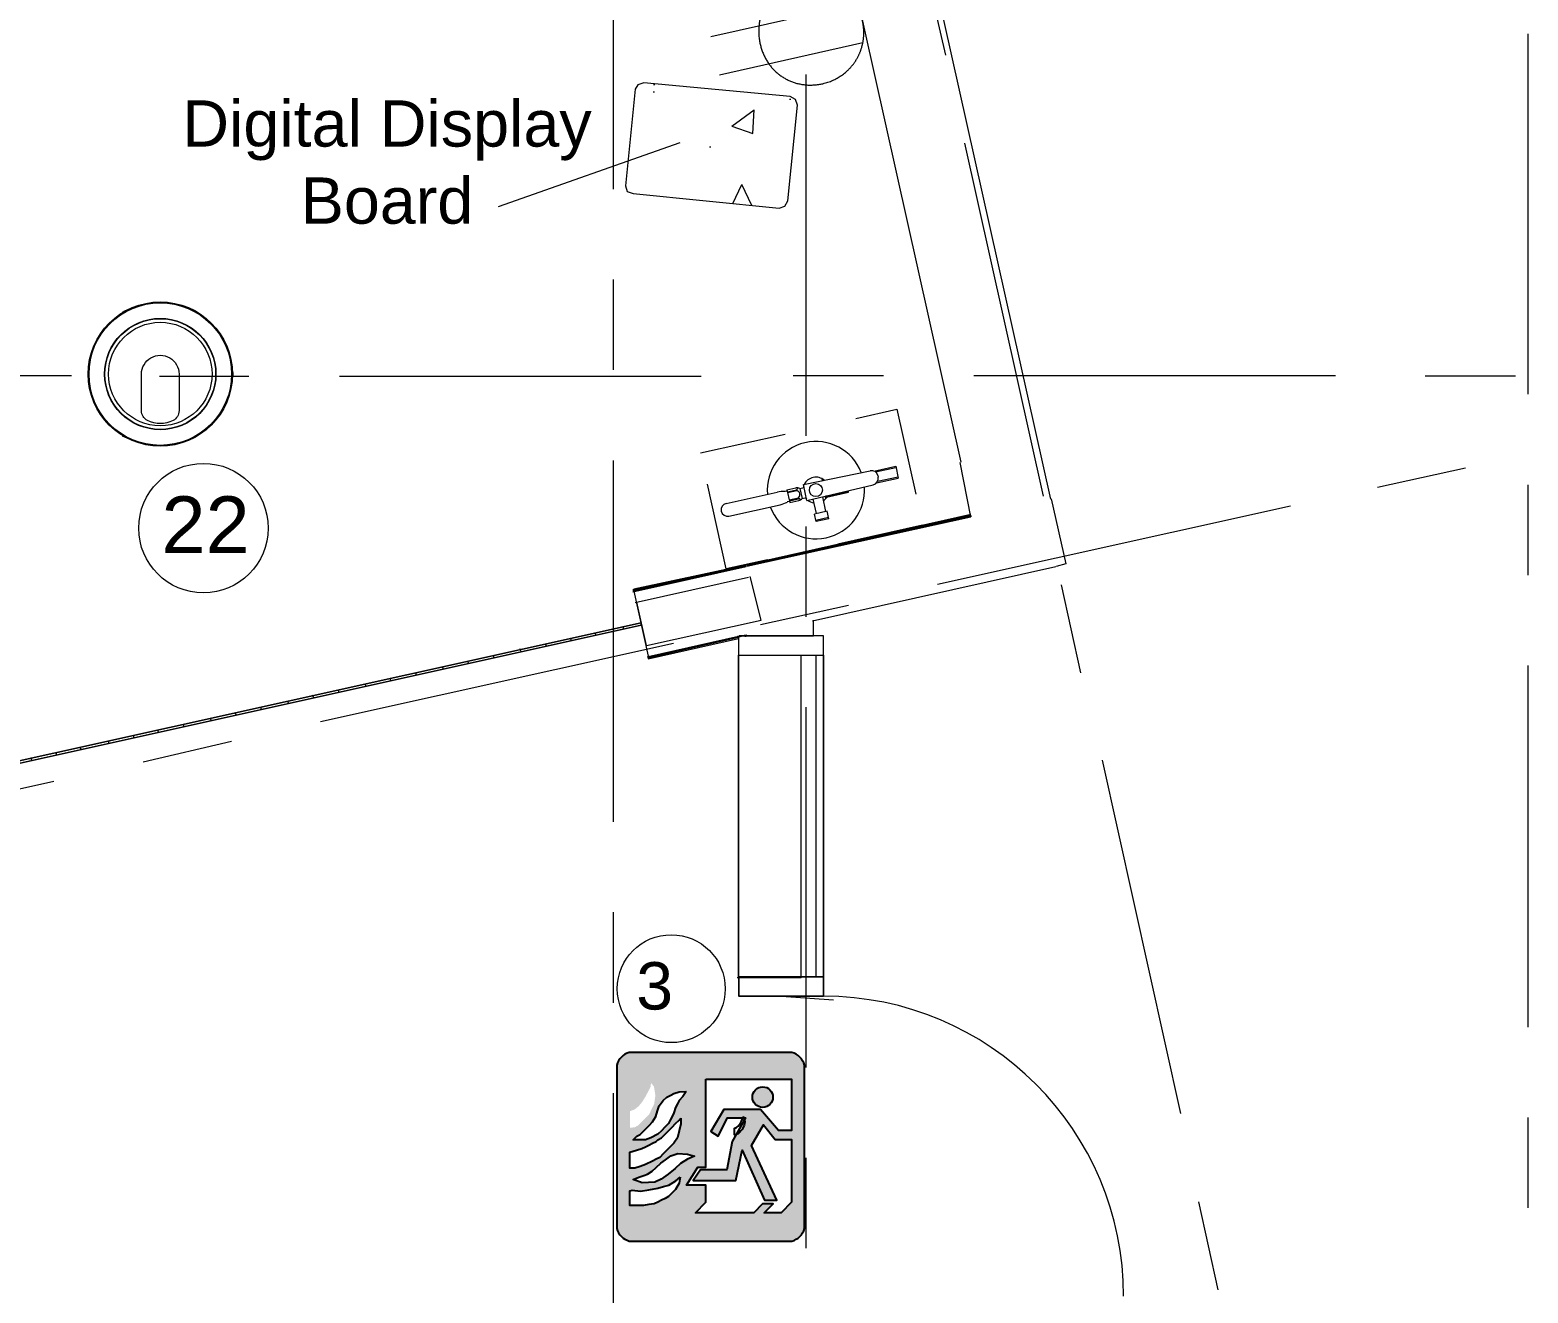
# Model space of a CAD drawing. Header units: inches. Extents: x 0.9 to 36.3, y 0.7 to 23.3.
# Drawn here: x 27.751 to 29.822, y 11.172 to 12.918 of the extents above; entities that cross this region are included whole.
import ezdxf

# ---------------------------------------------------------------- set-up
doc = ezdxf.new("R2010")
doc.units = ezdxf.units.IN
doc.linetypes.add('ACAD_ISO02W100', pattern=[15, 12, -3])
doc.linetypes.add('CENTER', pattern=[50.8, 31.75, -6.35, 6.35, -6.35])
doc.layers.get('0').update_dxf_attribs({"color": 1})
for name, color, linetype, lineweight, true_color in [('Blocks', 7, 'Continuous', 5, 0x9a9c7f), ('Doors', 7, 'Continuous', 5, 0xf2db9c), ('PDF_Geometry', 7, 'Continuous', 9, 0x777777)]:
    doc.layers.add(name, color=color, linetype=linetype, lineweight=lineweight, true_color=true_color)
for name, color, linetype, lineweight in [('CCTV', 38, 'Continuous', 0), ('Fire Extinguisher', 12, 'Continuous', 15), ('Numbering CCTV', 38, 'Continuous', 0), ('Numbering Signages', 82, 'Continuous', 0), ('Receptacles', 170, 'Continuous', 15)]:
    doc.layers.add(name, color=color, linetype=linetype, lineweight=lineweight)
doc.layers.add('Signages', color=82, linetype='Continuous')
doc.styles.get("Standard").update_dxf_attribs({"font": 'arial.ttf'})

# ---------------------------------------------------------------- blocks, each defined once
blk = doc.blocks.new('HD60-TOP')
at = {"lineweight": 0}
for p, q in [((-1.292, 2.238), (-1.286, 2.228)), ((2.584, 0), (2.572, 0)), ((-1.292, -2.238), (-1.286, -2.228))]:
    blk.add_line(p, q, dxfattribs=at)
at = {"lineweight": 0, "flags": 128}
for points in [[(-1.241, 2.267), (-1.235, 2.257, 0.011482), (-1.337, 2.198), (-1.343, 2.208, -0.005759)], [(0.67, 0), (0.67, -1.304, -0.281624), (0.455, -1.655, -0.240543), (-0.455, -1.655, -0.281624), (-0.67, -1.304), (-0.67, 0, -1.000121)], [(2.584, -0.059), (2.572, -0.059, 0.011482), (2.572, 0.059), (2.584, 0.059, -0.005759)], [(-1.343, -2.208), (-1.337, -2.198, 0.011482), (-1.235, -2.257), (-1.241, -2.267, -0.005759)]]:
    blk.add_lwpolyline(points, format="xyb", close=True, dxfattribs=at)
at = {"lineweight": 0}
for radius in [2.572, 2.541, 1.986, 1.974]:
    blk.add_circle((0, 0), radius, dxfattribs=at)
blk.add_circle((0, 0), 1.845)
blk = doc.blocks.new('Fire Extinguisher_top_dwgmodels.com')
at = {"color": 0}
for p, q in [((-111.7, 8), (-47, 8)), ((-34.9, 6.6), (-37.6, 6.6)), ((-34.9, 8), (-34.9, -8)), ((-34.9, 8), (-23.5, 8)), ((-34.9, 4.6), (-23.2, 4.6)), ((-34.8, 5.7), (-23.2, 5.7)), ((-18.9, 6.3), (-18.9, -6.3)), ((-18.9, 6.3), (-13.5, 6.3)), ((-13.5, -10), (-13.5, 10)), ((-13.5, 10), (70.6, 8.9)), ((10.3, 9.7), (10.3, 11.5)), ((10.7, 9.7), (10.7, 11.5)), ((75, 7.5), (102.5, 7.5)), ((76.7, 5.9), (102.5, 5.9)), ((78.5, 0.9), (78.5, -0.9)), ((102.5, 7.5), (102.5, -7.5)), ((-111.7, -8), (-47, -8)), ((-34.9, -6.6), (-37.6, -6.6)), ((-34.9, -4.6), (-23.2, -4.6)), ((-34.9, -8), (-23.5, -8)), ((-34.8, -5.7), (-23.2, -5.7)), ((-18.9, -6.3), (-13.5, -6.3)), ((-13.5, -10), (70.6, -8.9)), ((-6, -9.9), (-6, -28.4)), ((6, -9.7), (6, -28.4)), ((10.3, -9.7), (10.3, -9.7)), ((10.7, -9.9), (10.7, -9.7)), ((10.8, -10.2), (11, -9.9)), ((10.9, -10.4), (38.5, -10.4)), ((10.9, -11.2), (38.5, -11.2)), ((75, -7.5), (102.5, -7.5)), ((76.7, -5.9), (102.5, -5.9)), ((-8, -38), (-8, -28.4)), ((8, -28.4), (-8, -28.4)), ((-8, -36.1), (8, -36.1)), ((8, -38), (8, -28.4)), ((8, -38), (-8, -38))]:
    blk.add_line(p, q, dxfattribs=at)
blk.add_circle((0, 0), 8, dxfattribs=at)
for centre, radius, start, end in [((0, 0), 60, 8.6363, 172.3377), ((-111.7, 0), 8, 90, 270), ((-48.9, -37), 45.1, 75.4552, 87.5164), ((-23.6, 0.6), 7.45, 50.2127, 88.8117), ((-23.3, 7.7), 1.98, 271.9881, 358.9526), ((-25.5, 0), 5.13, 297.4534, 62.5466), ((0, 0), 16, 147.6298, 156.9032), ((0, 0), 16, 37.0611, 141.3809), ((10.5, 11.5), 0.177, 14.0852, 165.9148), ((70.5, 0.9), 8, 0, 89.221), ((0, 0), 60, 187.6623, 351.3637), ((-48.9, 37), 45.1, 272.4836, 284.5448), ((-23.6, -0.6), 7.45, 271.1883, 309.7873), ((-23.3, -7.7), 1.98, 1.0474, 88.0119), ((0, 0), 16, 203.0968, 212.3702), ((0, 0), 16, 218.6191, 247.9757), ((-11.2, -9.9), 0.819, 184.1848, 357.3731), ((0, 0), 16, 292.0243, 310.0558), ((10.5, -11), 1.25, 101.8101, 350.1732), ((10.5, -11), 0.907, 90, 346.3844), ((10.2, -9.7), 0.107, 282.2941, 2.9308), ((10.4, -9.9), 0.229, 277.2272, 346.9737), ((11.1, -10.8), 0.447, 116.5651, 243.4349), ((0, 0), 16, 312.0013, 315.4535), ((10.5, -11), 0.907, 40.2976, 70.7774), ((10.5, -11), 1.25, 27.9629, 66.6982), ((0, 0), 16, 319.3461, 322.9389), ((38.3, -10.8), 0.447, 296.5651, 63.4349), ((70.5, -0.9), 8, 270.779, 0)]:
    blk.add_arc(centre, radius, start, end, dxfattribs=at)

msp = doc.modelspace()

# ---------------------------------------------------------------- hatches: boundary and pattern name
at = {"layer": 'Blocks', "linetype": 'CENTER', "ltscale": 0.01, "transparency": 33554559}
h = msp.add_hatch(dxfattribs=at)
h.set_pattern_fill('AR-CONC', color=256, scale=0.002, angle=15)
h.paths.add_polyline_path([(28.5993, 12.845), (28.5914, 12.8424), (28.5877, 12.8365), (28.5739, 12.7026), (28.5766, 12.6947), (28.5845, 12.6921), (28.7865, 12.6718), (28.7944, 12.6745), (28.7985, 12.6819), (28.8119, 12.8143), (28.8092, 12.8222), (28.8018, 12.8264)])
at = {"layer": 'Signages', "linetype": 'ByBlock', "ltscale": 0.001, "transparency": 33554559}
h = msp.add_hatch(color=256, dxfattribs=at)
h.paths.add_polyline_path([(28.8215, 11.4868, 0.273363), (28.8041, 11.5042), (28.5794, 11.5042, 0.273363), (28.5621, 11.4868), (28.5621, 11.2609, 0.273363), (28.5794, 11.2435), (28.8041, 11.2435, 0.273363), (28.8215, 11.2609)])
h.paths.add_polyline_path([(28.7648, 11.4044), (28.781, 11.3839), (28.8036, 11.3839), (28.8036, 11.2973), (28.7893, 11.2827), (28.766, 11.2827), (28.7782, 11.2951), (28.7636, 11.2951), (28.7514, 11.2827), (28.6707, 11.2827), (28.685, 11.2973), (28.685, 11.3206), (28.6583, 11.3206), (28.6741, 11.3455), (28.685, 11.3455), (28.685, 11.4674), (28.8036, 11.4674), (28.8036, 11.3962), (28.7858, 11.3962), (28.7608, 11.4256), (28.71, 11.4256), (28.6923, 11.395), (28.7023, 11.3887), (28.7153, 11.4139), (28.74, 11.4139), (28.7215, 11.381), (28.7143, 11.3419), (28.6777, 11.3419), (28.6679, 11.3271), (28.7268, 11.3271), (28.7353, 11.369), (28.7661, 11.3), (28.7832, 11.3), (28.7482, 11.3757)], flags=16)
h.paths.add_polyline_path([(28.7496, 11.4426, -1), (28.778, 11.4426, -1)], flags=0)
h.paths.add_polyline_path([(28.6695, 11.3608), (28.6597, 11.3569), (28.6504, 11.3506), (28.6427, 11.344), (28.6332, 11.3358), (28.6234, 11.3289), (28.6146, 11.3248), (28.5973, 11.3241), (28.5845, 11.3286), (28.5926, 11.3317), (28.5997, 11.3343), (28.6044, 11.3362), (28.6108, 11.3401), (28.6164, 11.3451), (28.6231, 11.3511), (28.6295, 11.3558), (28.6369, 11.3616), (28.6465, 11.3645), (28.6599, 11.3637)], flags=16)
h.paths.add_polyline_path([(28.6507, 11.4055), (28.6483, 11.396), (28.6458, 11.3862), (28.6408, 11.3789), (28.636, 11.374), (28.6262, 11.3641), (28.6214, 11.3592), (28.6165, 11.3567), (28.6115, 11.3542), (28.6016, 11.3493), (28.5943, 11.3468), (28.5869, 11.3443), (28.5802, 11.3443), (28.5802, 11.3666), (28.5894, 11.369), (28.5967, 11.3715), (28.6018, 11.3739), (28.6066, 11.3761), (28.6115, 11.3788), (28.6163, 11.3814), (28.6188, 11.3836), (28.6239, 11.3861), (28.6286, 11.391), (28.6335, 11.396), (28.6385, 11.401), (28.6434, 11.4059), (28.6483, 11.4108), (28.6506, 11.4134)], flags=16)
h.paths.add_polyline_path([(28.6581, 11.4503), (28.6532, 11.4432), (28.6483, 11.438), (28.6458, 11.4331), (28.6433, 11.4282), (28.6409, 11.4207), (28.6385, 11.4158), (28.6361, 11.4109), (28.6336, 11.406), (28.6286, 11.401), (28.6237, 11.3961), (28.6188, 11.3912), (28.609, 11.3862), (28.6016, 11.3837), (28.5846, 11.3836), (28.5897, 11.3886), (28.5945, 11.391), (28.5993, 11.3959), (28.6067, 11.4033), (28.6114, 11.4084), (28.6162, 11.4158), (28.6186, 11.4234), (28.6209, 11.4304), (28.6262, 11.4377), (28.6314, 11.4426), (28.6367, 11.4453), (28.6411, 11.4475), (28.6485, 11.4498)], flags=16)
h.paths.add_polyline_path([(28.6499, 11.3321), (28.6481, 11.3238), (28.6433, 11.3147), (28.6384, 11.3099), (28.6334, 11.305), (28.6288, 11.3025), (28.6238, 11.2999), (28.6188, 11.2975), (28.6136, 11.2952), (28.6062, 11.294), (28.5989, 11.2926), (28.5802, 11.2926), (28.5802, 11.3131), (28.5833, 11.314), (28.5949, 11.3125), (28.6064, 11.3144), (28.6189, 11.3168), (28.6266, 11.319), (28.6341, 11.321), (28.6399, 11.3246), (28.6435, 11.327)], flags=16)
h.paths.add_polyline_path([(28.6138, 11.4332), (28.609, 11.4233), (28.6065, 11.4182), (28.6017, 11.4136), (28.5967, 11.4085), (28.5919, 11.4037), (28.587, 11.4009), (28.5802, 11.4001), (28.5802, 11.423), (28.587, 11.4257), (28.5924, 11.4301), (28.5968, 11.4354), (28.6016, 11.4428), (28.6042, 11.4478), (28.6091, 11.4575), (28.6092, 11.4624), (28.6135, 11.4571), (28.6154, 11.4448)], flags=16)

# ---------------------------------------------------------------- linework, layer by layer
at = {"layer": 'Blocks', "linetype": 'ByBlock'}
msp.add_line((28.6491, 12.7622), (28.398, 12.6738), dxfattribs=at)
msp.add_lwpolyline([(28.8119, 12.8143), (28.8092, 12.8222), (28.8018, 12.8264), (28.5993, 12.845), (28.5914, 12.8424), (28.5877, 12.8365), (28.5739, 12.7026), (28.5766, 12.6947), (28.5845, 12.6921), (28.7865, 12.6718), (28.7944, 12.6745), (28.7985, 12.6819)], close=True, dxfattribs=at)
at = {"layer": 'Doors', "linetype": 'ByBlock'}
for p, q in [((28.7304, 11.6085), (28.8479, 11.6088)), ((28.7312, 11.5822), (28.7312, 11.6077)), ((28.8479, 11.6088), (28.8479, 11.5822)), ((28.8479, 11.5822), (28.7312, 11.5822))]:
    msp.add_line(p, q, dxfattribs=at)
msp.add_arc((28.8479, 11.1671), 0.415, 0, 90, dxfattribs=at)
at = {"layer": 'Fire Extinguisher', "linetype": 'ACAD_ISO02W100', "ltscale": 0.01}
msp.add_lwpolyline([(28.6777, 12.3333), (28.9494, 12.3937), (28.985, 12.2334), (28.7133, 12.173)], close=True, dxfattribs=at)
at = {"layer": 'Numbering CCTV', "linetype": 'ByBlock', "ltscale": 0.001}
msp.add_circle((27.9906, 12.2294), 0.0895, dxfattribs=at)
at = {"layer": 'Numbering Signages', "linetype": 'ByBlock', "ltscale": 0.001}
msp.add_circle((28.6374, 11.5925, 6.8122), 0.0746, dxfattribs=at)
at = {"layer": 'PDF_Geometry', "linetype": 'ByBlock'}
for points in [[(28.5577, 12.698), (28.5577, 13.198)], [(29.1622, 12.2695), (28.9522, 13.2112)], [(28.8446, 13.1872), (29.0379, 12.3205)], [(29.0171, 12.8835), (28.9888, 13.0052)], [(29.822, 12.4144), (29.822, 12.9128)], [(28.8237, 12.3568), (28.8237, 12.8568)], [(29.1519, 12.2734), (29.0435, 12.7618)], [(28.5577, 12.4481), (28.5577, 12.5731)], [(27.3081, 12.4406), (27.8081, 12.4406)], [(27.9299, 12.4393), (28.0533, 12.4393)], [(28.1786, 12.4394), (28.6786, 12.4394)], [(28.8058, 12.4403), (28.9308, 12.4403)], [(29.0559, 12.4404), (29.556, 12.4404)], [(29.6797, 12.4399), (29.8047, 12.4399)], [(28.5577, 11.8231), (28.5577, 12.3231)], [(28.7417, 12.1767), (29.0517, 12.245), (29.0367, 12.32)], [(29.614, 12.2862), (29.7356, 12.3129)], [(29.822, 12.1645), (29.822, 12.2894)], [(29.1629, 12.2698), (29.1829, 12.1798), (29.1697, 12.1765)], [(29.0517, 12.2483), (28.7399, 12.1783)], [(29.0517, 12.2467), (28.7417, 12.1783), (29.0517, 12.2467), (29.0517, 12.245), (28.7417, 12.1767)], [(29.0055, 12.1519), (29.4938, 12.2602)], [(28.8237, 12.1068), (28.8237, 12.2318)], [(28.5842, 12.1413), (28.7408, 12.1763)], [(28.7408, 12.1763), (28.5842, 12.1413)], [(28.5858, 12.1453), (28.7408, 12.1787)], [(28.7442, 12.1613), (28.5876, 12.1263)], [(28.6032, 12.0673), (28.7615, 12.1023), (28.7465, 12.1623)], [(28.7408, 12.178), (28.7408, 12.178)], [(28.7408, 12.178), (28.7408, 12.178)], [(28.7408, 12.178), (28.7408, 12.178)], [(28.7408, 12.178), (28.7408, 12.178)], [(28.7408, 12.178), (28.7408, 12.178)], [(28.7408, 12.178), (28.7408, 12.178)], [(28.7408, 12.178), (28.7408, 12.178)], [(28.7408, 12.178), (28.7408, 12.178)], [(28.8325, 12.1013), (29.1691, 12.1763)], [(28.5853, 12.1418), (28.5853, 12.1435), (28.5853, 12.1451)], [(28.5853, 12.1435), (28.5853, 12.1435)], [(28.5853, 12.1435), (28.5853, 12.1435)], [(28.5853, 12.1435), (28.5853, 12.1435)], [(28.5853, 12.1435), (28.5853, 12.1435)], [(28.5853, 12.1435), (28.5853, 12.1435)], [(28.6061, 12.0521), (28.586, 12.1421)], [(29.2037, 12.0295), (29.177, 12.1511)], [(28.5893, 12.1271), (28.6026, 12.0671)], [(28.7607, 12.0963), (28.8824, 12.1229)], [(28.5957, 12.097), (28.5957, 12.097)], [(28.5957, 12.097), (28.5957, 12.097)], [(28.5957, 12.097), (28.5957, 12.097)], [(28.7424, 12.0803), (28.834, 12.0803), (28.834, 12.102)], [(28.499, 12.0736), (28.499, 12.0769)], [(28.5335, 12.081), (28.5318, 12.0844)], [(28.5715, 12.0906), (28.5715, 12.094)], [(28.6041, 12.0513), (28.7408, 12.0813), (28.7408, 12.0796)], [(28.6054, 12.0518), (28.7304, 12.0802)], [(28.6054, 12.0485), (28.7304, 12.0768)], [(28.7408, 12.0796), (28.7392, 12.0796), (28.7408, 12.0813), (28.7291, 12.0796)], [(28.7304, 12.0802), (28.7304, 12.0535)], [(28.7312, 12.0538), (28.8479, 12.0538), (28.8479, 12.0805), (28.7312, 12.0805)], [(28.7408, 12.082), (28.7408, 12.0803), (28.7374, 12.0803), (28.7408, 12.0803)], [(28.7408, 12.0803), (28.7408, 12.0803)], [(28.7408, 12.0803), (28.7408, 12.0803)], [(28.7408, 12.0803), (28.7408, 12.0803)], [(28.7408, 12.0803), (28.7408, 12.0803)], [(28.1523, 11.9619), (28.6406, 12.0703)], [(28.4299, 12.059), (28.4281, 12.0623)], [(28.4644, 12.0655), (28.4644, 12.0688)], [(28.3228, 12.0338), (28.3211, 12.0372)], [(28.3573, 12.042), (28.3556, 12.0453)], [(28.3919, 12.0501), (28.3919, 12.0534)], [(28.6061, 12.0488), (28.6061, 12.0504), (28.6061, 12.0521)], [(28.6061, 12.0504), (28.6061, 12.0504)], [(28.6061, 12.0504), (28.6061, 12.0504)], [(28.6061, 12.0504), (28.6061, 12.0504)], [(28.6061, 12.0504), (28.6061, 12.0504)], [(28.6061, 12.0504), (28.6061, 12.0504)], [(28.8168, 11.6077), (28.8168, 11.6277), (28.8168, 12.0527)], [(28.8191, 12.0537), (28.8375, 12.0537), (28.8375, 11.632), (28.8375, 11.6087), (28.8191, 11.6087)], [(28.8479, 11.6088), (28.8479, 12.0538), (28.8479, 11.6088), (28.8378, 11.6088)], [(29.822, 11.5395), (29.822, 12.0395)], [(28.2157, 12.0103), (28.214, 12.0136)], [(28.2502, 12.0184), (28.2485, 12.0218)], [(28.2848, 12.0266), (28.2848, 12.0299)], [(28.1432, 11.9949), (28.1414, 11.9983)], [(28.1777, 12.0031), (28.1777, 12.0047)], [(28.0361, 11.9714), (28.0344, 11.9731)], [(28.0706, 11.9779), (28.0706, 11.9812)], [(28.1086, 11.9868), (28.1069, 11.9901)], [(28.8237, 11.4835), (28.8237, 11.9818)], [(27.9635, 11.9544), (27.9635, 11.9577)], [(28.0015, 11.9633), (27.9998, 11.9666)], [(27.8599, 11.9323), (27.8599, 11.9357)], [(27.8944, 11.9405), (27.8944, 11.9421)], [(27.9074, 11.9063), (28.0292, 11.9346)], [(27.929, 11.9462), (27.9273, 11.9496)], [(27.7528, 11.9088), (27.7528, 11.9122)], [(27.7874, 11.9153), (27.7874, 11.9186)], [(27.8219, 11.9227), (27.8202, 11.9261)], [(29.3418, 11.4201), (29.2335, 11.9084)], [(27.2973, 11.7712), (27.7839, 11.8795)], [(28.5577, 11.5731), (28.5577, 11.6981)], [(28.8168, 11.6077), (28.7284, 11.6077)], [(28.7304, 11.6085), (28.7304, 11.5818)], [(28.7312, 11.5822), (28.8479, 11.5822), (28.8479, 11.6088), (28.7312, 11.6088)], [(28.79, 11.5823), (28.8617, 11.5773)], [(28.5577, 10.9498), (28.5577, 11.4481)], [(29.822, 11.2895), (29.822, 11.4145)], [(28.8237, 11.2335), (28.8237, 11.3585)], [(29.3937, 11.1762), (29.367, 11.2978)]]:
    msp.add_lwpolyline(points, dxfattribs=at)
for points in [[(28.5842, 12.143), (28.7408, 12.178)], [(28.7408, 12.178), (28.7392, 12.178)], [(27.6191, 11.8819), (28.5957, 12.0986)], [(28.5957, 12.0986), (28.5957, 12.0953)], [(27.6206, 11.8786), (28.5957, 12.0953)], [(28.6054, 12.0502), (28.7304, 12.0785)], [(28.7304, 12.0535), (28.7304, 11.6085)]]:
    msp.add_lwpolyline(points, close=True, dxfattribs=at)
at = {"layer": 'Receptacles', "linetype": 'ByBlock'}
for points in [[(28.6921, 12.909), (28.8923, 12.954)], [(28.704, 12.8564), (28.9024, 12.9011)]]:
    msp.add_lwpolyline(points, dxfattribs=at)
msp.add_rational_spline([(28.9018, 12.9307), (28.9062, 12.9116), (28.9029, 12.8924), (28.8925, 12.8759), (28.882, 12.8594), (28.866, 12.8482), (28.8469, 12.844), (28.8065, 12.8349), (28.7694, 12.8584), (28.7603, 12.8988), (28.7512, 12.9393), (28.7742, 12.9784), (28.8146, 12.9875), (28.8531, 12.9962), (28.8927, 12.9711), (28.9018, 12.9307)], [1, 0.948448710105, 0.948448710105, 1, 0.948448710105, 0.948448710105, 1, 1, 1, 1, 1, 1, 1, 1, 1, 1], degree=3, knots=[0, 0, 0, 0, 0.79168, 0.79168, 0.79168, 1.583359, 1.583359, 1.583359, 2.583359, 2.583359, 2.583359, 3.583359, 3.583359, 3.583359, 4.583359, 4.583359, 4.583359, 4.583359], dxfattribs=at)
at = {"layer": 'Signages', "linetype": 'ByBlock', "elevation": -2.7249}
for points in [[(28.8215, 11.4868, 0.273363), (28.8041, 11.5042), (28.5794, 11.5042, 0.273363), (28.5621, 11.4868), (28.5621, 11.2609, 0.273363), (28.5794, 11.2435), (28.8041, 11.2435, 0.273363), (28.8215, 11.2609), (28.8215, 11.4868, 0.273363)], [(28.778, 11.4426, -1), (28.7496, 11.4426, -1), (28.778, 11.4426, -1)]]:
    msp.add_lwpolyline(points, format="xyb", close=True, dxfattribs=at)
for points in [[(28.685, 11.4674), (28.8036, 11.4674), (28.8036, 11.3962), (28.7858, 11.3962), (28.7608, 11.4256), (28.71, 11.4256), (28.6923, 11.395), (28.7023, 11.3887), (28.7153, 11.4139), (28.74, 11.4139), (28.7215, 11.381), (28.7143, 11.3419), (28.6777, 11.3419), (28.6679, 11.3271), (28.7268, 11.3271), (28.7353, 11.369), (28.7661, 11.3), (28.7832, 11.3), (28.7482, 11.3757), (28.7648, 11.4044), (28.781, 11.3839), (28.8036, 11.3839), (28.8036, 11.2973), (28.7893, 11.2827), (28.766, 11.2827), (28.7782, 11.2951), (28.7636, 11.2951), (28.7514, 11.2827), (28.6707, 11.2827), (28.685, 11.2973), (28.685, 11.3206), (28.6583, 11.3206), (28.6741, 11.3455), (28.685, 11.3455), (28.685, 11.4674)], [(28.6581, 11.4503), (28.6532, 11.4432), (28.6483, 11.438), (28.6458, 11.4331), (28.6433, 11.4282), (28.6409, 11.4207), (28.6385, 11.4158), (28.6361, 11.4109), (28.6336, 11.406), (28.6286, 11.401), (28.6237, 11.3961), (28.6188, 11.3912), (28.609, 11.3862), (28.6016, 11.3837), (28.5846, 11.3836), (28.5897, 11.3886), (28.5945, 11.391), (28.5993, 11.3959), (28.6067, 11.4033), (28.6114, 11.4084), (28.6162, 11.4158), (28.6186, 11.4234), (28.6209, 11.4304), (28.6262, 11.4377), (28.6314, 11.4426), (28.6367, 11.4453), (28.6411, 11.4475), (28.6485, 11.4498), (28.6581, 11.4503)], [(28.6506, 11.4134), (28.6507, 11.4055), (28.6483, 11.396), (28.6458, 11.3862), (28.6408, 11.3789), (28.636, 11.374), (28.6262, 11.3641), (28.6214, 11.3592), (28.6165, 11.3567), (28.6115, 11.3542), (28.6016, 11.3493), (28.5943, 11.3468), (28.5869, 11.3443), (28.5802, 11.3443), (28.5802, 11.3666), (28.5894, 11.369), (28.5967, 11.3715), (28.6018, 11.3739), (28.6066, 11.3761), (28.6115, 11.3788), (28.6163, 11.3814), (28.6188, 11.3836), (28.6239, 11.3861), (28.6286, 11.391), (28.6335, 11.396), (28.6385, 11.401), (28.6434, 11.4059), (28.6483, 11.4108), (28.6506, 11.4134)], [(28.7383, 11.4132), (28.739, 11.4083), (28.7384, 11.4036), (28.7365, 11.3996), (28.7355, 11.3976), (28.7336, 11.3958), (28.7316, 11.3937), (28.7297, 11.3918), (28.7277, 11.3907), (28.725, 11.3904), (28.725, 11.3995), (28.7277, 11.4006), (28.7299, 11.4024), (28.7316, 11.4045), (28.7336, 11.4074), (28.7346, 11.4095), (28.7365, 11.4133), (28.7366, 11.4153), (28.7383, 11.4132)], [(28.6465, 11.3645), (28.6599, 11.3637), (28.6695, 11.3608), (28.6597, 11.3569), (28.6504, 11.3506), (28.6427, 11.344), (28.6332, 11.3358), (28.6234, 11.3289), (28.6146, 11.3248), (28.5973, 11.3241), (28.5845, 11.3286), (28.5926, 11.3317), (28.5997, 11.3343), (28.6044, 11.3362), (28.6108, 11.3401), (28.6164, 11.3451), (28.6231, 11.3511), (28.6295, 11.3558), (28.6369, 11.3616), (28.6465, 11.3645)], [(28.6499, 11.3321), (28.6481, 11.3238), (28.6433, 11.3147), (28.6384, 11.3099), (28.6334, 11.305), (28.6288, 11.3025), (28.6238, 11.2999), (28.6188, 11.2975), (28.6136, 11.2952), (28.6062, 11.294), (28.5989, 11.2926), (28.5802, 11.2926), (28.5802, 11.3131), (28.5833, 11.314), (28.5949, 11.3125), (28.6064, 11.3144), (28.6189, 11.3168), (28.6266, 11.319), (28.6341, 11.321), (28.6399, 11.3246), (28.6435, 11.327), (28.6499, 11.3321)]]:
    msp.add_lwpolyline(points, close=True, dxfattribs=at)

# ---------------------------------------------------------------- block references
at = {"layer": 'CCTV', "linetype": 'ByBlock', "xscale": 0.03878571050914428, "yscale": 0.03878571050914428, "zscale": 0.03878571050914428}
msp.add_blockref('HD60-TOP', (27.9309, 12.4424), dxfattribs=at)
at = {"layer": 'Fire Extinguisher', "xscale": 0.001120411850034704, "yscale": 0.001120411850034704, "zscale": 0.001120411850034704, "rotation": 12.53075030763877}
msp.add_blockref('Fire Extinguisher_top_dwgmodels.com', (28.8374, 12.2819), dxfattribs=at)

# ---------------------------------------------------------------- texts
at = {"layer": 'Blocks', "linetype": 'ByBlock', "insert": (27.9344, 12.8209), "char_height": 0.063947, "width": 0.619967, "attachment_point": 1}
msp.add_mtext('\\pxqc;Digital Display \\PBoard', dxfattribs=at)
at = {"layer": 'Numbering CCTV', "linetype": 'ByBlock', "ltscale": 0.001}
msp.add_text('22', height=0.07854, dxfattribs=at).set_placement((27.9325, 12.1948))
at = {"layer": 'Numbering Signages', "linetype": 'ByBlock', "ltscale": 0.001}
msp.add_text('3', height=0.0655, dxfattribs=at).set_placement((28.589, 11.5637, 6.8122))

doc.saveas('drawing.dxf')
